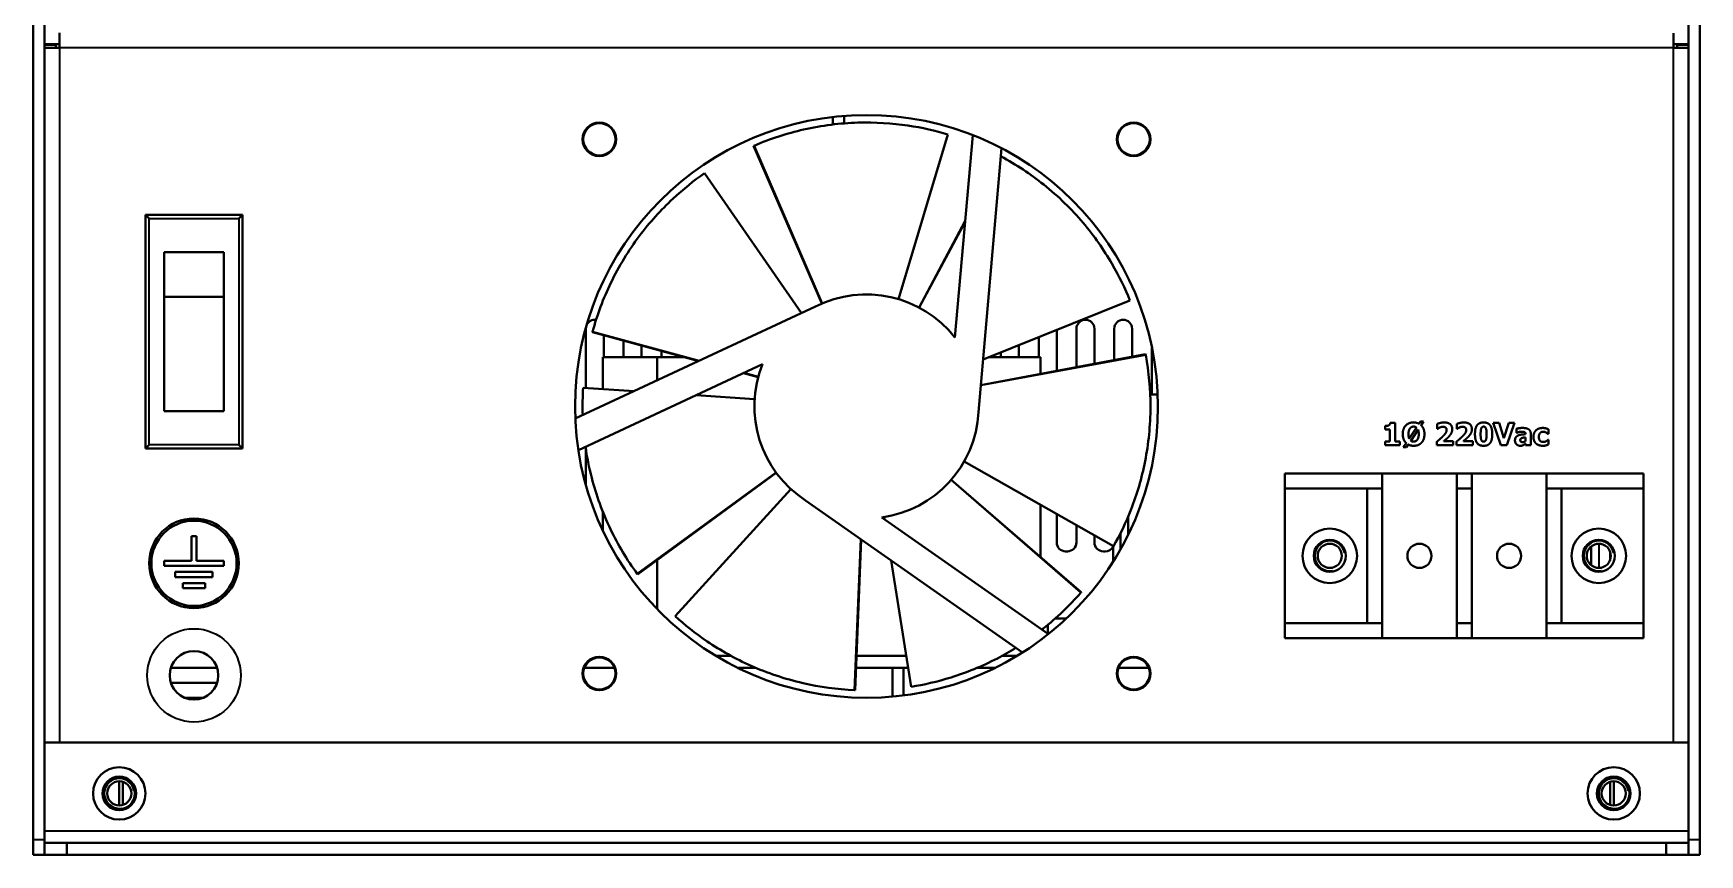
# Model space of a CAD drawing. Header units: millimetres. Extents: x 0 to 1682, y 0 to 1188.
# Drawn here: x 1272 to 1495, y 298 to 407.9 of the extents above; entities that cross this region are included whole.
import ezdxf

# ---------------------------------------------------------------- set-up
doc = ezdxf.new("R2010")
doc.units = ezdxf.units.MM
doc.header["$LTSCALE"] = 2
doc.layers.add('가시적인 것(ISO)', color=3, linetype='Continuous', lineweight=40)
doc.layers.add('가시적인 좁은 것(ISO)', color=3, linetype='Continuous', lineweight=35)

msp = doc.modelspace()

# ---------------------------------------------------------------- linework, layer by layer
at = {"layer": '가시적인 것(ISO)'}
for p, q in [((1272.012, 475.995), (1272.012, 299.995)), ((1273.512, 312.995), (1273.512, 475.995)), ((1493.512, 312.995), (1493.512, 475.995)), ((1495.012, 299.995), (1495.012, 475.995)), ((1273.512, 406.495), (1275.512, 406.495)), ((1273.512, 406.395), (1275.012, 406.395)), ((1273.512, 405.995), (1275.512, 405.995)), ((1274.512, 406.495), (1274.512, 406.395)), ((1275.012, 406.395), (1275.012, 405.995)), ((1275.512, 407.995), (1275.512, 407.932)), ((1275.512, 407.932), (1275.512, 405.995)), ((1491.512, 405.995), (1491.512, 407.932)), ((1491.512, 406.495), (1493.512, 406.495)), ((1491.512, 405.995), (1493.512, 405.995)), ((1492.012, 406.395), (1493.512, 406.395)), ((1492.012, 405.995), (1492.012, 406.395)), ((1492.512, 406.395), (1492.512, 406.495)), ((1379.012, 395.728), (1379.012, 396.735)), ((1380.512, 395.876), (1380.512, 396.879)), ((1377.548, 371.758), (1368.403, 392.862)), ((1368.473, 392.892), (1377.575, 371.77)), ((1394.39, 394.405), (1387.806, 372.367)), ((1395.35, 367.207), (1397.722, 394.314)), ((1401.583, 392.556), (1398.492, 357.224)), ((1361.828, 389.201), (1374.831, 370.487)), ((1287.012, 383.645), (1287.012, 352.345)), ((1287.012, 383.645), (1287.512, 383.145)), ((1300.012, 383.645), (1287.012, 383.645)), ((1300.012, 383.645), (1299.512, 383.145)), ((1300.012, 352.345), (1300.012, 383.645)), ((1390.554, 371.239), (1396.717, 382.83)), ((1396.704, 382.687), (1390.58, 371.225)), ((1289.512, 378.645), (1297.512, 378.645)), ((1289.512, 378.645), (1289.512, 372.645)), ((1297.512, 372.645), (1297.512, 378.645)), ((1297.512, 372.645), (1289.512, 372.645)), ((1289.512, 357.345), (1289.512, 372.645)), ((1297.512, 372.645), (1297.512, 357.345)), ((1344.546, 356.365), (1376.69, 371.354)), ((1418.761, 372.191), (1399.109, 364.277)), ((1345.961, 368.395), (1345.961, 360.475)), ((1346.851, 367.995), (1361.133, 364.1)), ((1408.961, 362.745), (1408.961, 368.244)), ((1411.611, 368.395), (1411.611, 363.239)), ((1414.011, 363.687), (1414.011, 368.395)), ((1416.661, 368.395), (1416.661, 364.182)), ((1419.061, 364.629), (1419.061, 368.395)), ((1361.067, 364.069), (1346.831, 367.922)), ((1348.361, 364.595), (1348.361, 367.508)), ((1351.011, 366.791), (1351.011, 364.595)), ((1353.411, 364.595), (1353.411, 366.141)), ((1403.911, 364.595), (1403.911, 366.211)), ((1406.561, 367.278), (1406.561, 364.595)), ((1421.711, 365.856), (1421.711, 359.595)), ((1369.615, 363.641), (1344.954, 352.142)), ((1355.486, 364.595), (1348.236, 364.595)), ((1348.236, 360.324), (1348.236, 364.595)), ((1359.124, 364.595), (1355.486, 364.595)), ((1355.486, 361.466), (1355.486, 364.595)), ((1356.061, 365.424), (1356.061, 364.595)), ((1358.461, 364.595), (1358.461, 364.774)), ((1420.881, 364.892), (1398.806, 360.818)), ((1398.809, 360.85), (1420.867, 364.966)), ((1406.788, 364.595), (1399.9, 364.595)), ((1401.511, 365.244), (1401.511, 364.595)), ((1406.788, 362.339), (1406.788, 364.595)), ((1369.033, 361.914), (1367.056, 362.448)), ((1367.104, 362.471), (1369.04, 361.942)), ((1345.594, 360.499), (1352.441, 360.047)), ((1360.732, 359.499), (1368.544, 358.983)), ((1421.478, 359.595), (1422.479, 359.595)), ((1297.512, 357.345), (1289.512, 357.345)), ((1452.906, 354.896), (1452.906, 355.385)), ((1453.538, 354.896), (1452.906, 354.896)), ((1453.538, 353.309), (1453.538, 354.896)), ((1453.613, 355.793), (1454.269, 355.793)), ((1454.269, 355.793), (1454.269, 353.309)), ((1457.099, 355.168), (1456.134, 353.693)), ((1456.348, 353.408), (1457.318, 354.886)), ((1457.44, 355.684), (1457.646, 355.995)), ((1457.646, 355.995), (1458.069, 355.995)), ((1458.069, 355.995), (1457.726, 355.477)), ((1459.902, 355.003), (1459.902, 355.657)), ((1459.961, 355.003), (1459.902, 355.003)), ((1462.53, 355.003), (1462.53, 355.657)), ((1462.589, 355.003), (1462.53, 355.003)), ((1467.378, 355.786), (1468.158, 355.786)), ((1468.409, 352.786), (1467.378, 355.786)), ((1468.158, 355.786), (1468.812, 353.751)), ((1468.812, 353.751), (1469.464, 355.786)), ((1470.225, 355.786), (1469.194, 352.786)), ((1469.464, 355.786), (1470.225, 355.786)), ((1470.483, 354.454), (1470.483, 355.001)), ((1474.773, 354.928), (1474.773, 354.325)), ((1287.012, 352.345), (1287.512, 352.845)), ((1287.012, 352.345), (1300.012, 352.345)), ((1299.512, 352.845), (1300.012, 352.345)), ((1452.906, 353.309), (1453.538, 353.309)), ((1452.906, 352.786), (1452.906, 353.309)), ((1454.887, 352.786), (1452.906, 352.786)), ((1454.269, 353.309), (1454.887, 353.309)), ((1454.887, 353.309), (1454.887, 352.786)), ((1455.351, 352.531), (1455.726, 353.097)), ((1455.767, 352.531), (1455.351, 352.531)), ((1456.008, 352.893), (1455.767, 352.531)), ((1459.829, 352.786), (1459.829, 353.275)), ((1462.034, 352.786), (1459.829, 352.786)), ((1460.763, 353.352), (1462.034, 353.352)), ((1462.034, 353.352), (1462.034, 352.786)), ((1462.457, 352.786), (1462.457, 353.275)), ((1464.662, 352.786), (1462.457, 352.786)), ((1463.391, 353.352), (1464.662, 353.352)), ((1464.662, 353.352), (1464.662, 352.786)), ((1469.194, 352.786), (1468.409, 352.786)), ((1470.543, 354.454), (1470.483, 354.454)), ((1471.71, 353.846), (1471.71, 353.377)), ((1471.71, 352.786), (1471.71, 353.027)), ((1472.41, 352.786), (1471.71, 352.786)), ((1471.715, 354.271), (1471.715, 354.284)), ((1472.41, 354.325), (1472.41, 352.786)), ((1474.773, 354.325), (1474.684, 354.325)), ((1474.684, 353.506), (1474.773, 353.506)), ((1474.773, 353.506), (1474.773, 352.9)), ((1345.961, 352.168), (1345.961, 347.461)), ((1416.588, 339.287), (1396.568, 350.61)), ((1352.836, 335.568), (1371.403, 349.142)), ((1371.421, 349.118), (1352.881, 335.506)), ((1412.203, 333.079), (1394.837, 348.16)), ((1394.857, 348.182), (1412.253, 333.136)), ((1439.512, 346.995), (1439.512, 348.995)), ((1439.512, 348.995), (1452.512, 348.995)), ((1452.512, 348.995), (1462.512, 348.995)), ((1452.512, 348.995), (1452.512, 346.995)), ((1462.512, 346.995), (1462.512, 348.995)), ((1462.512, 348.995), (1464.512, 348.995)), ((1474.512, 348.995), (1464.512, 348.995)), ((1464.512, 346.995), (1464.512, 348.995)), ((1474.512, 348.995), (1474.512, 346.995)), ((1474.512, 348.995), (1487.512, 348.995)), ((1487.512, 346.995), (1487.512, 348.995)), ((1357.913, 329.911), (1373.407, 346.909)), ((1439.512, 346.995), (1450.512, 346.995)), ((1439.512, 346.995), (1439.512, 328.995)), ((1452.512, 346.995), (1450.512, 346.995)), ((1450.512, 346.995), (1450.512, 328.995)), ((1452.512, 346.995), (1452.512, 328.995)), ((1464.512, 346.995), (1462.512, 346.995)), ((1462.512, 328.995), (1462.512, 346.995)), ((1464.512, 328.995), (1464.512, 346.995)), ((1476.512, 346.995), (1474.512, 346.995)), ((1474.512, 346.995), (1474.512, 328.995)), ((1476.512, 346.995), (1487.512, 346.995)), ((1476.512, 328.995), (1476.512, 346.995)), ((1487.512, 346.995), (1487.512, 328.995)), ((1348.236, 341.363), (1348.236, 343.866)), ((1404.406, 325.065), (1375.354, 345.408)), ((1406.788, 337.863), (1406.788, 344.83)), ((1408.961, 339.795), (1408.961, 343.601)), ((1385.57, 343.137), (1407.86, 327.529)), ((1385.926, 342.888), (1385.879, 343.183)), ((1411.611, 342.102), (1411.611, 339.795)), ((1418.52, 340.808), (1418.52, 343.216)), ((1293.862, 340.645), (1293.162, 340.645)), ((1293.162, 340.645), (1293.162, 337.345)), ((1293.862, 337.345), (1293.862, 340.645)), ((1381.92, 320.028), (1382.766, 340.217)), ((1382.801, 340.193), (1381.996, 320.025)), ((1414.011, 339.795), (1414.011, 340.745)), ((1416.522, 337.227), (1416.522, 339.325)), ((1417.521, 338.907), (1417.521, 341.043)), ((1480.512, 339.271), (1480.512, 336.719)), ((1293.162, 337.345), (1289.512, 337.345)), ((1289.512, 337.345), (1289.512, 336.645)), ((1297.512, 337.345), (1293.862, 337.345)), ((1297.512, 336.645), (1297.512, 337.345)), ((1355.486, 330.874), (1355.486, 337.419)), ((1389.508, 320.471), (1386.805, 337.39)), ((1410.161, 338.595), (1410.411, 338.595)), ((1415.211, 338.595), (1415.461, 338.595)), ((1483.012, 337.381), (1483.012, 338.61)), ((1289.512, 336.645), (1297.512, 336.645)), ((1296.012, 335.845), (1291.012, 335.845)), ((1291.012, 335.845), (1291.012, 335.145)), ((1291.012, 335.145), (1296.012, 335.145)), ((1296.012, 335.145), (1296.012, 335.845)), ((1295.012, 334.345), (1292.012, 334.345)), ((1292.012, 334.345), (1292.012, 333.645)), ((1292.012, 333.645), (1295.012, 333.645)), ((1295.012, 333.645), (1295.012, 334.345)), ((1407.762, 327.598), (1407.762, 328.739)), ((1408.759, 329.595), (1410.241, 329.595)), ((1439.512, 328.995), (1450.512, 328.995)), ((1439.512, 326.995), (1439.512, 328.995)), ((1450.512, 328.995), (1452.512, 328.995)), ((1452.512, 328.995), (1452.512, 326.995)), ((1462.512, 328.995), (1464.512, 328.995)), ((1462.512, 326.995), (1462.512, 328.995)), ((1464.512, 326.995), (1464.512, 328.995)), ((1474.512, 328.995), (1476.512, 328.995)), ((1474.512, 328.995), (1474.512, 326.995)), ((1476.512, 328.995), (1487.512, 328.995)), ((1487.512, 326.995), (1487.512, 328.995)), ((1452.512, 326.995), (1439.512, 326.995)), ((1462.512, 326.995), (1452.512, 326.995)), ((1464.512, 326.995), (1462.512, 326.995)), ((1464.512, 326.995), (1474.512, 326.995)), ((1487.512, 326.995), (1474.512, 326.995)), ((1363.376, 324.595), (1365.389, 324.595)), ((1382.178, 324.595), (1388.849, 324.595)), ((1401.635, 324.595), (1403.647, 324.595)), ((1296.604, 322.995), (1290.419, 322.995)), ((1349.777, 322.995), (1345.747, 322.995)), ((1368.713, 322.995), (1366.307, 322.995)), ((1389.105, 322.995), (1382.115, 322.995)), ((1387.011, 322.995), (1387.011, 319.152)), ((1388.462, 319.31), (1388.462, 322.995)), ((1400.716, 322.995), (1398.31, 322.995)), ((1421.277, 322.995), (1417.247, 322.995)), ((1296.604, 320.995), (1290.419, 320.995)), ((1292.262, 318.995), (1294.762, 318.995)), ((1273.512, 312.995), (1273.512, 301.195)), ((1493.512, 312.995), (1273.512, 312.995)), ((1493.512, 312.995), (1493.512, 301.195)), ((1283.512, 307.816), (1283.512, 304.574)), ((1483.512, 304.574), (1483.512, 307.816)), ((1284.012, 304.653), (1284.012, 307.737)), ((1483.012, 304.653), (1483.012, 307.737)), ((1273.512, 301.195), (1273.512, 299.595)), ((1493.512, 301.195), (1493.512, 299.595)), ((1272.012, 297.995), (1272.012, 299.995)), ((1276.512, 299.595), (1273.512, 299.595)), ((1273.512, 299.595), (1273.512, 297.995)), ((1276.512, 297.995), (1276.512, 299.595)), ((1490.512, 299.595), (1276.512, 299.595)), ((1493.512, 299.595), (1490.512, 299.595)), ((1490.512, 299.595), (1490.512, 297.995)), ((1493.512, 297.995), (1493.512, 299.595)), ((1495.012, 299.995), (1495.012, 297.995)), ((1272.012, 297.995), (1273.512, 297.995)), ((1273.512, 297.995), (1276.512, 297.995)), ((1276.512, 297.995), (1490.512, 297.995)), ((1490.512, 297.995), (1493.512, 297.995)), ((1493.512, 297.995), (1495.012, 297.995))]:
    msp.add_line(p, q, dxfattribs=at)
for centre, radius in [((1383.512, 357.995), 39), ((1347.762, 393.745), 2.25), ((1347.762, 393.745), 2.15), ((1419.262, 393.745), 2.25), ((1419.262, 393.745), 2.15), ((1293.512, 336.995), 6), ((1293.512, 336.995), 5.7), ((1445.512, 337.995), 3.65), ((1481.512, 337.995), 3.65), ((1445.512, 337.995), 2.15), ((1445.512, 337.995), 1.621), ((1457.512, 337.995), 1.621), ((1469.512, 337.995), 1.621), ((1481.512, 337.995), 2.15), ((1481.512, 337.995), 1.621), ((1293.512, 321.995), 3.25), ((1347.762, 322.245), 2.25), ((1347.762, 322.245), 2.15), ((1419.262, 322.245), 2.25), ((1419.262, 322.245), 2.15), ((1283.512, 306.195), 3.5), ((1283.512, 306.195), 2.25), ((1283.512, 306.195), 2.1), ((1283.512, 306.195), 1.621), ((1483.512, 306.195), 3.5), ((1483.512, 306.195), 2.25), ((1483.512, 306.195), 2.1), ((1483.512, 306.195), 1.621)]:
    msp.add_circle(centre, radius, dxfattribs=at)
for centre, radius, start, end in [((1383.512, 357.995), 38, 113.31373, 113.42829), ((1383.512, 357.995), 15, 37.88744, 117.05201), ((1347.161, 368.395), 1.2, 171.15739, 180), ((1347.161, 368.395), 1.2, 82.29702, 156.9106), ((1383.512, 357.995), 38, 164.7423, 164.85686), ((1412.811, 368.395), 1.2, 0, 180), ((1417.861, 368.395), 1.2, 0, 180), ((1383.512, 357.995), 15, 157.88744, 237.05201), ((1383.512, 357.995), 38, 10.45658, 10.57115), ((1383.512, 357.995), 15, 277.88744, 357.05201), ((1410.161, 339.795), 1.2, 180, 270), ((1410.411, 339.795), 1.2, 270, 0), ((1415.211, 339.795), 1.2, 180, 270), ((1415.461, 339.795), 1.2, 270, 332.12871), ((1383.512, 357.995), 38, 216.17087, 216.28543), ((1383.512, 357.995), 38, 319.02801, 319.14257), ((1383.512, 357.995), 38, 267.59944, 267.714)]:
    msp.add_arc(centre, radius, start, end, dxfattribs=at)
for points, knots in [([(1394.39, 394.405), (1392.771, 394.888), (1390.978, 395.305), (1386.955, 395.898), (1384.705, 396.049), (1380.002, 395.906), (1377.557, 395.61), (1372.865, 394.545), (1370.636, 393.825), (1368.473, 392.892)], [0, 0, 0, 0, 0.7130585, 0.7130585, 1.4889993, 1.4889993, 2.2696632, 2.2696632, 2.9779872, 2.9779872, 2.9779872, 2.9779872]), ([(1418.761, 372.191), (1418.129, 373.758), (1417.337, 375.42), (1415.292, 378.935), (1414.007, 380.789), (1410.963, 384.376), (1409.208, 386.103), (1405.469, 389.092), (1403.54, 390.372), (1401.488, 391.474)], [0, 0, 0, 0, 0.7130585, 0.7130585, 1.4889993, 1.4889993, 2.2696632, 2.2696632, 2.970081, 2.970081, 2.970081, 2.970081]), ([(1361.828, 389.201), (1360.441, 388.237), (1358.996, 387.095), (1356.025, 384.319), (1354.504, 382.654), (1351.683, 378.888), (1350.39, 376.792), (1348.298, 372.459), (1347.471, 370.268), (1346.851, 367.995)], [0, 0, 0, 0, 0.7130585, 0.7130585, 1.4889993, 1.4889993, 2.2696632, 2.2696632, 2.9779872, 2.9779872, 2.9779872, 2.9779872]), ([(1416.588, 339.287), (1417.42, 340.758), (1418.225, 342.414), (1419.698, 346.204), (1420.346, 348.364), (1421.253, 352.981), (1421.509, 355.43), (1421.514, 360.242), (1421.308, 362.575), (1420.881, 364.892)], [0, 0, 0, 0, 0.7130585, 0.7130585, 1.4889993, 1.4889993, 2.2696632, 2.2696632, 2.9779872, 2.9779872, 2.9779872, 2.9779872]), ([(1345.899, 352.583), (1346.095, 351.223), (1346.371, 349.83), (1347.332, 346.137), (1348.165, 343.819), (1350.248, 339.482), (1351.445, 337.469), (1352.836, 335.568)], [1.007123, 1.007123, 1.007123, 1.007123, 1.4889993, 1.4889993, 2.2696632, 2.2696632, 2.9779872, 2.9779872, 2.9779872, 2.9779872]), ([(1407.005, 328.128), (1407.061, 328.172), (1407.116, 328.215), (1408.963, 329.685), (1410.658, 331.3), (1412.203, 333.079)], [2.24778524, 2.24778524, 2.24778524, 2.24778524, 2.26966316, 2.26966316, 2.97798717, 2.97798717, 2.97798717, 2.97798717]), ([(1357.913, 329.911), (1359.162, 328.773), (1360.597, 327.619), (1363.964, 325.339), (1365.926, 324.227), (1370.225, 322.315), (1372.556, 321.521), (1377.246, 320.445), (1379.566, 320.127), (1381.92, 320.028)], [0, 0, 0, 0, 0.7130585, 0.7130585, 1.4889993, 1.4889993, 2.2696632, 2.2696632, 2.9779872, 2.9779872, 2.9779872, 2.9779872]), ([(1389.508, 320.471), (1391.177, 320.738), (1392.973, 321.14), (1396.855, 322.352), (1398.948, 323.192), (1401.863, 324.707), (1402.694, 325.178), (1403.517, 325.688)], [0, 0, 0, 0, 0.7130585, 0.7130585, 1.4889993, 1.4889993, 1.7999338, 1.7999338, 1.7999338, 1.7999338])]:
    msp.add_open_spline(points, degree=3, knots=knots, dxfattribs=at)
for points, degree in [([(1345.594, 360.499), (1345.518, 359.341), (1345.49, 358.11), (1345.53, 356.824)], 3), ([(1452.906, 355.385), (1453.044, 355.385), (1453.319, 355.421), (1453.402, 355.46)], 2), ([(1453.402, 355.46), (1453.496, 355.509), (1453.603, 355.672), (1453.613, 355.793)], 2), ([(1455.276, 354.286), (1455.276, 355.008), (1456.049, 355.849), (1456.727, 355.849)], 2), ([(1456.039, 354.286), (1456.039, 354.556), (1456.156, 354.945), (1456.253, 355.064)], 2), ([(1456.253, 355.064), (1456.358, 355.193), (1456.589, 355.292), (1456.73, 355.292)], 2), ([(1456.727, 355.849), (1456.922, 355.849), (1457.279, 355.767), (1457.44, 355.684)], 2), ([(1456.73, 355.292), (1456.825, 355.292), (1457.021, 355.232), (1457.099, 355.168)], 2), ([(1457.318, 354.886), (1457.364, 354.784), (1457.418, 354.451), (1457.418, 354.286)], 2), ([(1457.726, 355.477), (1457.945, 355.268), (1458.181, 354.665), (1458.181, 354.286)], 2), ([(1459.902, 355.657), (1460.029, 355.718), (1460.568, 355.844), (1460.819, 355.844)], 2), ([(1460.245, 355.171), (1460.143, 355.125), (1459.997, 355.027), (1459.961, 355.003)], 2), ([(1460.668, 355.271), (1460.554, 355.271), (1460.35, 355.215), (1460.245, 355.171)], 2), ([(1461.142, 354.838), (1461.142, 355.047), (1460.892, 355.271), (1460.668, 355.271)], 2), ([(1460.724, 354.07), (1460.945, 354.301), (1461.142, 354.653), (1461.142, 354.838)], 2), ([(1460.819, 355.844), (1461.354, 355.844), (1461.903, 355.368), (1461.903, 354.938)], 2), ([(1461.903, 354.938), (1461.903, 354.673), (1461.653, 354.162), (1461.363, 353.87)], 2), ([(1462.53, 355.657), (1462.657, 355.718), (1463.197, 355.844), (1463.447, 355.844)], 2), ([(1462.873, 355.171), (1462.771, 355.125), (1462.625, 355.027), (1462.589, 355.003)], 2), ([(1463.296, 355.271), (1463.182, 355.271), (1462.978, 355.215), (1462.873, 355.171)], 2), ([(1463.77, 354.838), (1463.77, 355.047), (1463.52, 355.271), (1463.296, 355.271)], 2), ([(1463.352, 354.07), (1463.573, 354.301), (1463.77, 354.653), (1463.77, 354.838)], 2), ([(1463.447, 355.844), (1463.982, 355.844), (1464.531, 355.368), (1464.531, 354.938)], 2), ([(1464.531, 354.938), (1464.531, 354.673), (1464.281, 354.162), (1463.991, 353.87)], 2), ([(1464.94, 354.286), (1464.94, 354.685), (1465.064, 355.249), (1465.205, 355.453)], 2), ([(1465.205, 355.453), (1465.346, 355.652), (1465.791, 355.847), (1466.097, 355.847)], 2), ([(1465.696, 354.284), (1465.696, 354.843), (1465.88, 355.292), (1466.097, 355.292)], 2), ([(1466.097, 355.847), (1466.42, 355.847), (1466.853, 355.643), (1466.991, 355.441)], 2), ([(1466.097, 355.292), (1466.313, 355.292), (1466.496, 354.843), (1466.496, 354.286)], 2), ([(1466.991, 355.441), (1467.128, 355.244), (1467.252, 354.663), (1467.252, 354.286)], 2), ([(1470.483, 355.001), (1470.587, 355.03), (1471.054, 355.113), (1471.292, 355.113)], 2), ([(1471.161, 354.614), (1471.037, 354.614), (1470.701, 354.524), (1470.543, 354.454)], 2), ([(1471.715, 354.284), (1471.715, 354.471), (1471.438, 354.614), (1471.161, 354.614)], 2), ([(1471.292, 355.113), (1471.876, 355.113), (1472.41, 354.724), (1472.41, 354.325)], 2), ([(1472.768, 353.907), (1472.768, 354.232), (1472.972, 354.687), (1473.15, 354.833)], 2), ([(1473.15, 354.833), (1473.317, 354.974), (1473.774, 355.11), (1474.022, 355.11)], 2), ([(1474.056, 354.604), (1473.786, 354.604), (1473.49, 354.228), (1473.49, 353.907)], 2), ([(1474.022, 355.11), (1474.209, 355.11), (1474.584, 355.023), (1474.773, 354.928)], 2), ([(1474.445, 354.502), (1474.367, 354.546), (1474.175, 354.604), (1474.056, 354.604)], 2), ([(1455.726, 353.097), (1455.512, 353.304), (1455.276, 353.907), (1455.276, 354.286)], 2), ([(1456.727, 352.723), (1456.53, 352.723), (1456.161, 352.81), (1456.008, 352.893)], 2), ([(1456.134, 353.693), (1456.088, 353.807), (1456.039, 354.104), (1456.039, 354.286)], 2), ([(1456.73, 353.277), (1456.623, 353.277), (1456.436, 353.34), (1456.348, 353.408)], 2), ([(1457.809, 353.156), (1457.615, 352.942), (1457.07, 352.723), (1456.727, 352.723)], 2), ([(1457.211, 353.518), (1457.121, 353.401), (1456.863, 353.277), (1456.73, 353.277)], 2), ([(1457.418, 354.286), (1457.418, 354.014), (1457.306, 353.647), (1457.211, 353.518)], 2), ([(1458.181, 354.286), (1458.181, 353.946), (1457.994, 353.362), (1457.809, 353.156)], 2), ([(1459.829, 353.275), (1460.109, 353.498), (1460.556, 353.892), (1460.724, 354.07)], 2), ([(1461.363, 353.87), (1461.181, 353.69), (1460.838, 353.411), (1460.763, 353.352)], 2), ([(1462.457, 353.275), (1462.737, 353.498), (1463.184, 353.892), (1463.352, 354.07)], 2), ([(1463.991, 353.87), (1463.809, 353.69), (1463.466, 353.411), (1463.391, 353.352)], 2), ([(1465.202, 353.121), (1465.064, 353.318), (1464.94, 353.897), (1464.94, 354.286)], 2), ([(1466.097, 352.723), (1465.778, 352.723), (1465.341, 352.922), (1465.202, 353.121)], 2), ([(1466.097, 353.277), (1465.88, 353.277), (1465.696, 353.734), (1465.696, 354.284)], 2), ([(1466.496, 354.286), (1466.496, 353.734), (1466.311, 353.277), (1466.097, 353.277)], 2), ([(1466.989, 353.117), (1466.853, 352.922), (1466.413, 352.723), (1466.097, 352.723)], 2), ([(1467.252, 354.286), (1467.252, 353.897), (1467.128, 353.314), (1466.989, 353.117)], 2), ([(1470.293, 353.435), (1470.293, 353.685), (1470.495, 353.997), (1470.684, 354.087)], 2), ([(1470.991, 352.725), (1470.689, 352.725), (1470.293, 353.129), (1470.293, 353.435)], 2), ([(1470.684, 354.087), (1470.876, 354.179), (1471.409, 354.252), (1471.715, 354.271)], 2), ([(1471.426, 352.82), (1471.331, 352.774), (1471.151, 352.725), (1470.991, 352.725)], 2), ([(1471.005, 353.493), (1471.005, 353.6), (1471.107, 353.732), (1471.202, 353.763)], 2), ([(1471.346, 353.216), (1471.178, 353.216), (1471.005, 353.335), (1471.005, 353.493)], 2), ([(1471.202, 353.763), (1471.309, 353.802), (1471.53, 353.829), (1471.71, 353.846)], 2), ([(1471.71, 353.377), (1471.632, 353.301), (1471.438, 353.216), (1471.346, 353.216)], 2), ([(1471.71, 353.027), (1471.637, 352.966), (1471.523, 352.869), (1471.426, 352.82)], 2), ([(1473.125, 353.012), (1472.957, 353.16), (1472.768, 353.605), (1472.768, 353.907)], 2), ([(1474.042, 352.725), (1473.762, 352.725), (1473.298, 352.866), (1473.125, 353.012)], 2), ([(1473.49, 353.907), (1473.49, 353.566), (1473.806, 353.231), (1474.068, 353.231)], 2), ([(1474.472, 352.784), (1474.37, 352.754), (1474.19, 352.725), (1474.042, 352.725)], 2), ([(1474.068, 353.231), (1474.202, 353.231), (1474.402, 353.292), (1474.474, 353.335)], 2), ([(1474.684, 354.325), (1474.64, 354.366), (1474.518, 354.463), (1474.445, 354.502)], 2), ([(1474.773, 352.9), (1474.713, 352.873), (1474.555, 352.805), (1474.472, 352.784)], 2), ([(1474.474, 353.335), (1474.545, 353.377), (1474.647, 353.469), (1474.684, 353.506)], 2)]:
    msp.add_open_spline(points, degree=degree, dxfattribs=at)
at = {"layer": '가시적인 좁은 것(ISO)'}
for p, q in [((1491.512, 405.995), (1275.512, 405.995)), ((1275.512, 405.995), (1275.512, 312.995)), ((1491.512, 312.995), (1491.512, 405.995)), ((1287.512, 352.845), (1287.512, 383.145)), ((1287.512, 383.145), (1299.512, 383.145)), ((1299.512, 383.145), (1299.512, 352.845)), ((1299.512, 352.845), (1287.512, 352.845)), ((1481.512, 339.616), (1481.512, 336.374)), ((1273.512, 301.195), (1493.512, 301.195)), ((1273.512, 299.995), (1272.012, 299.995)), ((1495.012, 299.995), (1493.512, 299.995))]:
    msp.add_line(p, q, dxfattribs=at)
msp.add_circle((1293.512, 321.995), 6.25, dxfattribs=at)
for centre in [(1445.512, 337.995), (1481.512, 337.995), (1283.512, 306.195), (1483.512, 306.195)]:
    msp.add_arc(centre, 2, 10, 280, dxfattribs=at)

doc.saveas('drawing.dxf')
